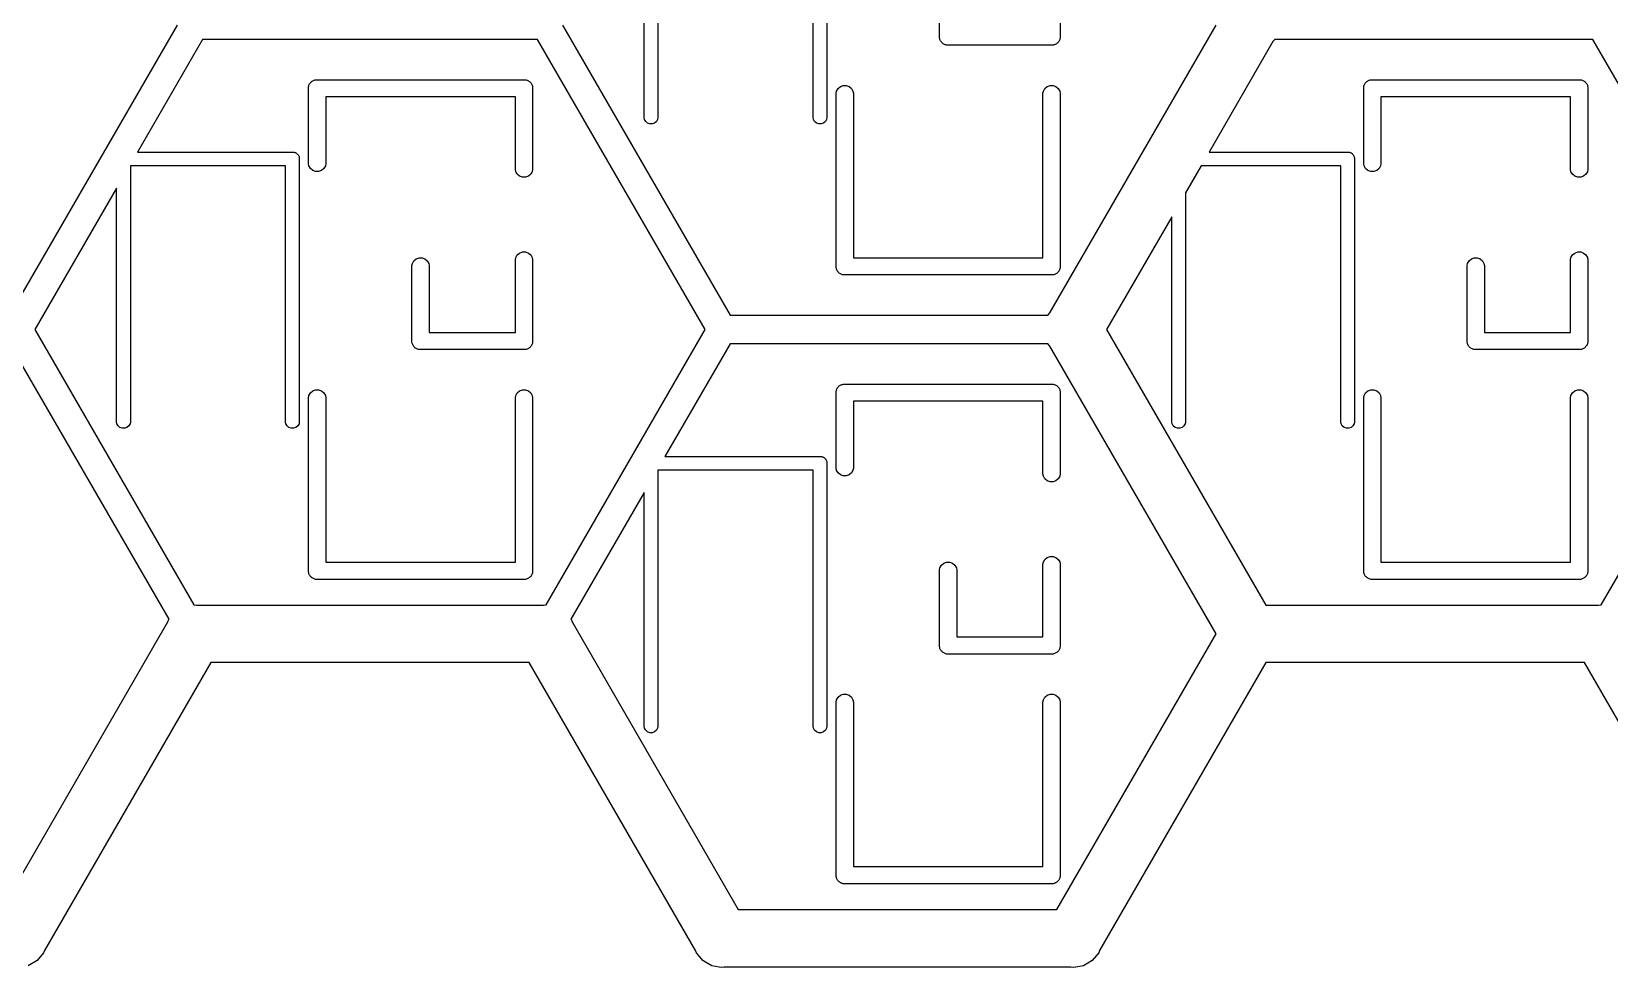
# Model space of a CAD drawing. Extents: x -0.7 to 56.4, y -0.3 to 45.3.
# Drawn here: x 27.16 to 40.88, y -0.25 to 7.89 of the extents above; entities that cross this region are included whole.
import ezdxf

# ---------------------------------------------------------------- set-up
doc = ezdxf.new("R2010")
doc.units = 0
doc.header["$MEASUREMENT"] = 0
doc.layers.add('BLACK', color=7, linetype='CONTINUOUS')

msp = doc.modelspace()

# ---------------------------------------------------------------- linework, layer by layer
at = {"layer": 'BLACK', "linetype": 'CONTINUOUS'}
for p, q in [((32.6045, 9.375), (32.6045, 7.14475)), ((33.9545, 7.14475), (33.9545, 9.375)), ((34.0745, 9.44025), (34.0745, 7.14475)), ((32.4845, 7.14475), (32.4845, 9.1809)), ((36.1045, 8.55656), (36.1045, 7.84344)), ((35.0545, 7.86322), (35.0545, 8.50655)), ((26.9674, 5.425), (28.4252, 7.95)), ((28.6418, 7.825), (28.076, 6.845)), ((31.5574, 7.825), (28.6418, 7.825)), ((33.0152, 5.3), (31.5574, 7.825)), ((31.7739, 7.95), (33.2317, 5.425)), ((35.0545, 7.83678), (35.0545, 7.86322)), ((35.0568, 7.83051), (35.0545, 7.83678)), ((35.058, 7.82395), (35.0568, 7.83051)), ((36.0139, 5.44394), (37.4608, 7.95)), ((36.1023, 7.83051), (36.1011, 7.82395)), ((36.1045, 7.83678), (36.1023, 7.83051)), ((36.1045, 7.84344), (36.1045, 7.84344)), ((36.1045, 7.84344), (36.1045, 7.83678)), ((37.97, 7.825), (37.9693, 7.82307)), ((40.7372, 7.825), (37.97, 7.825)), ((42.1951, 5.3), (40.7372, 7.825)), ((35.0613, 7.81819), (35.058, 7.82395)), ((35.0636, 7.81192), (35.0613, 7.81819)), ((35.0679, 7.80681), (35.0636, 7.81192)), ((35.0712, 7.80105), (35.0679, 7.80681)), ((35.0763, 7.79677), (35.0712, 7.80105)), ((35.0806, 7.79166), (35.0763, 7.79677)), ((35.0864, 7.78833), (35.0806, 7.79166)), ((35.0915, 7.78405), (35.0864, 7.78833)), ((35.0977, 7.78177), (35.0915, 7.78405)), ((35.1035, 7.77844), (35.0977, 7.78177)), ((35.1101, 7.77728), (35.1035, 7.77844)), ((35.1163, 7.775), (35.1101, 7.77728)), ((35.123, 7.775), (35.1163, 7.775)), ((36.0361, 7.775), (35.123, 7.775)), ((35.123, 7.775), (35.123, 7.775)), ((36.0428, 7.775), (36.0361, 7.775)), ((36.0361, 7.775), (36.0361, 7.775)), ((36.049, 7.77728), (36.0428, 7.775)), ((36.0556, 7.77844), (36.049, 7.77728)), ((36.0614, 7.78177), (36.0556, 7.77844)), ((36.0676, 7.78405), (36.0614, 7.78177)), ((36.0727, 7.78833), (36.0676, 7.78405)), ((36.0785, 7.79166), (36.0727, 7.78833)), ((36.0828, 7.79676), (36.0785, 7.79166)), ((36.0879, 7.80105), (36.0828, 7.79676)), ((36.0912, 7.80682), (36.0879, 7.80105)), ((36.0955, 7.81192), (36.0912, 7.80682)), ((36.0978, 7.81818), (36.0955, 7.81192)), ((36.1011, 7.82395), (36.0978, 7.81818)), ((37.955, 7.80607), (37.4002, 6.845)), ((37.9693, 7.82307), (37.955, 7.80607)), ((29.5646, 7.41322), (29.5669, 7.41949)), ((29.5646, 7.40656), (29.5646, 7.41322)), ((29.5669, 7.41949), (29.568, 7.42605)), ((29.568, 7.42605), (29.5714, 7.43181)), ((29.5714, 7.43181), (29.5737, 7.43808)), ((29.5737, 7.43808), (29.5779, 7.44318)), ((29.5779, 7.44318), (29.5813, 7.44895)), ((29.5813, 7.44895), (29.5864, 7.45323)), ((29.5864, 7.45323), (29.5907, 7.45834)), ((29.5907, 7.45834), (29.5964, 7.46167)), ((29.5964, 7.46167), (29.6015, 7.46595)), ((29.6015, 7.46595), (29.6078, 7.46823)), ((29.6078, 7.46823), (29.6136, 7.47156)), ((29.6136, 7.47156), (29.6201, 7.47272)), ((29.6201, 7.47272), (29.6264, 7.475)), ((29.6264, 7.475), (29.633, 7.475)), ((29.633, 7.475), (29.6331, 7.475)), ((29.6331, 7.475), (31.4462, 7.475)), ((31.4462, 7.475), (31.4528, 7.475)), ((31.4462, 7.475), (31.4462, 7.475)), ((31.4528, 7.475), (31.4591, 7.47272)), ((31.4591, 7.47272), (31.4657, 7.47156)), ((31.4657, 7.47156), (31.4714, 7.46823)), ((31.4714, 7.46823), (31.4777, 7.46595)), ((31.4777, 7.46595), (31.4828, 7.46167)), ((31.4828, 7.46167), (31.4886, 7.45834)), ((31.4886, 7.45834), (31.4928, 7.45323)), ((31.4928, 7.45323), (31.4979, 7.44895)), ((31.4979, 7.44895), (31.5013, 7.44318)), ((31.5013, 7.44318), (31.5056, 7.43808)), ((31.5056, 7.43808), (31.5078, 7.43182)), ((31.5078, 7.43182), (31.5112, 7.42605)), ((31.5112, 7.42605), (31.5123, 7.41948)), ((31.5123, 7.41948), (31.5146, 7.41322)), ((31.5146, 7.41322), (31.5146, 7.40656)), ((34.1712, 7.39895), (34.1915, 7.41595)), ((34.1915, 7.41595), (34.2163, 7.425)), ((34.2163, 7.425), (34.2428, 7.425)), ((34.2428, 7.425), (34.2676, 7.41595)), ((34.2676, 7.41595), (34.2879, 7.39895)), ((35.9712, 7.39895), (35.9915, 7.41595)), ((35.9915, 7.41595), (36.0163, 7.425)), ((36.0163, 7.425), (36.0428, 7.425)), ((36.0428, 7.425), (36.0676, 7.41595)), ((36.0676, 7.41595), (36.0879, 7.39895)), ((38.7445, 7.41322), (38.7468, 7.41949)), ((38.7445, 7.40656), (38.7445, 7.41322)), ((38.7468, 7.41949), (38.7479, 7.42605)), ((38.7479, 7.42605), (38.7512, 7.43181)), ((38.7512, 7.43181), (38.7535, 7.43808)), ((38.7535, 7.43808), (38.7578, 7.44318)), ((38.7578, 7.44318), (38.7611, 7.44895)), ((38.7611, 7.44895), (38.7662, 7.45323)), ((38.7662, 7.45323), (38.7705, 7.45834)), ((38.7705, 7.45834), (38.7763, 7.46167)), ((38.7763, 7.46167), (38.7814, 7.46595)), ((38.7814, 7.46595), (38.7877, 7.46823)), ((38.7877, 7.46823), (38.7934, 7.47156)), ((38.7934, 7.47156), (38.8, 7.47272)), ((38.8, 7.47272), (38.8063, 7.475)), ((38.8063, 7.475), (38.8129, 7.475)), ((38.8129, 7.475), (38.8129, 7.475)), ((38.8129, 7.475), (40.626, 7.475)), ((40.626, 7.475), (40.6327, 7.475)), ((40.626, 7.475), (40.626, 7.475)), ((40.6327, 7.475), (40.639, 7.47272)), ((40.639, 7.47272), (40.6455, 7.47156)), ((40.6455, 7.47156), (40.6513, 7.46823)), ((40.6513, 7.46823), (40.6576, 7.46595)), ((40.6576, 7.46595), (40.6627, 7.46167)), ((40.6627, 7.46167), (40.6684, 7.45834)), ((40.6684, 7.45834), (40.6727, 7.45323)), ((40.6727, 7.45323), (40.6778, 7.44895)), ((40.6778, 7.44895), (40.6811, 7.44318)), ((40.6811, 7.44318), (40.6854, 7.43808)), ((40.6854, 7.43808), (40.6877, 7.43182)), ((40.6877, 7.43182), (40.691, 7.42605)), ((40.691, 7.42605), (40.6922, 7.41948)), ((40.6922, 7.41948), (40.6945, 7.41322)), ((40.6945, 7.41322), (40.6945, 7.40656)), ((29.5646, 7.40655), (29.5646, 7.40656)), ((29.5646, 6.74344), (29.5646, 7.40655)), ((31.3646, 7.325), (29.7146, 7.325)), ((29.7146, 7.325), (29.7146, 6.74344)), ((31.3646, 6.69344), (31.3646, 7.325)), ((31.5146, 7.40656), (31.5146, 7.40656)), ((31.5146, 7.40656), (31.5146, 6.69344)), ((34.1545, 7.35656), (34.158, 7.37605)), ((34.1545, 5.84345), (34.1545, 7.35656)), ((34.158, 7.37605), (34.1712, 7.39895)), ((34.2879, 7.39895), (34.3011, 7.37605)), ((34.3011, 7.37605), (34.3045, 7.35656)), ((34.3045, 7.35656), (34.3045, 5.925)), ((35.9545, 7.35655), (35.958, 7.37605)), ((35.9545, 5.925), (35.9545, 7.35655)), ((35.958, 7.37605), (35.9712, 7.39895)), ((36.0879, 7.39895), (36.1011, 7.37605)), ((36.1011, 7.37605), (36.1045, 7.35656)), ((36.1045, 7.35656), (36.1045, 5.84344)), ((38.7445, 7.40655), (38.7445, 7.40656)), ((38.7445, 6.74344), (38.7445, 7.40655)), ((40.5445, 7.325), (38.8945, 7.325)), ((38.8945, 7.325), (38.8945, 6.74344)), ((40.5445, 6.69344), (40.5445, 7.325)), ((40.6945, 7.40656), (40.6945, 7.40656)), ((40.6945, 7.40656), (40.6945, 6.69344)), ((32.4873, 7.12916), (32.4845, 7.14475)), ((32.6045, 7.14475), (32.6018, 7.12916)), ((33.9573, 7.12916), (33.9545, 7.14475)), ((34.0745, 7.14475), (34.0718, 7.12916)), ((32.4979, 7.11084), (32.4873, 7.12916)), ((32.5141, 7.09724), (32.4979, 7.11084)), ((32.534, 7.09), (32.5141, 7.09724)), ((32.5551, 7.09), (32.534, 7.09)), ((32.575, 7.09724), (32.5551, 7.09)), ((32.5912, 7.11084), (32.575, 7.09724)), ((32.6018, 7.12916), (32.5912, 7.11084)), ((33.9679, 7.11084), (33.9573, 7.12916)), ((33.9841, 7.09724), (33.9679, 7.11084)), ((34.004, 7.09), (33.9841, 7.09724)), ((34.0251, 7.09), (34.004, 7.09)), ((34.045, 7.09724), (34.0251, 7.09)), ((34.0612, 7.11084), (34.045, 7.09724)), ((34.0718, 7.12916), (34.0612, 7.11084)), ((28.076, 6.845), (29.4299, 6.845)), ((29.4299, 6.845), (29.4299, 6.845)), ((29.4299, 6.845), (29.4352, 6.845)), ((29.4352, 6.845), (29.4402, 6.84318)), ((29.4402, 6.84318), (29.4454, 6.84225)), ((29.4454, 6.84225), (29.4501, 6.83959)), ((29.4501, 6.83959), (29.4551, 6.83776)), ((29.4551, 6.83776), (29.4592, 6.83433)), ((29.4592, 6.83433), (29.4638, 6.83167)), ((29.4638, 6.83167), (29.4672, 6.82759)), ((29.4672, 6.82759), (29.4713, 6.82416)), ((29.4713, 6.82416), (29.4739, 6.81955)), ((29.4739, 6.81955), (29.4774, 6.81546)), ((29.4774, 6.81546), (29.4792, 6.81045)), ((29.4792, 6.81045), (29.4819, 6.80584)), ((29.4819, 6.80584), (29.4828, 6.80059)), ((29.4828, 6.80059), (29.4846, 6.79558)), ((29.4846, 6.79558), (29.4846, 6.79025)), ((29.4846, 6.79025), (29.4846, 6.79025)), ((29.4846, 6.79025), (29.4846, 4.49475)), ((29.568, 6.72395), (29.5646, 6.74344)), ((29.7146, 6.74344), (29.7112, 6.72395)), ((37.4002, 6.845), (38.6097, 6.845)), ((38.6097, 6.845), (38.6097, 6.845)), ((38.6097, 6.845), (38.6151, 6.845)), ((38.6151, 6.845), (38.6201, 6.84318)), ((38.6201, 6.84318), (38.6253, 6.84225)), ((38.6253, 6.84225), (38.6299, 6.83959)), ((38.6299, 6.83959), (38.6349, 6.83776)), ((38.6349, 6.83776), (38.639, 6.83433)), ((38.639, 6.83433), (38.6436, 6.83167)), ((38.6436, 6.83167), (38.6471, 6.82759)), ((38.6471, 6.82759), (38.6511, 6.82416)), ((38.6511, 6.82416), (38.6538, 6.81955)), ((38.6538, 6.81955), (38.6572, 6.81546)), ((38.6572, 6.81546), (38.6591, 6.81045)), ((38.6591, 6.81045), (38.6617, 6.80584)), ((38.6617, 6.80584), (38.6627, 6.80059)), ((38.6627, 6.80059), (38.6645, 6.79558)), ((38.6645, 6.79558), (38.6645, 6.79025)), ((38.6645, 6.79025), (38.6645, 6.79025)), ((38.6645, 6.79025), (38.6645, 4.49475)), ((38.7479, 6.72395), (38.7445, 6.74344)), ((38.8945, 6.74344), (38.891, 6.72395)), ((29.3646, 6.725), (28.0146, 6.725)), ((28.0146, 6.725), (28.0146, 4.49475)), ((29.3646, 4.49475), (29.3646, 6.725)), ((29.5813, 6.70105), (29.568, 6.72395)), ((29.6015, 6.68405), (29.5813, 6.70105)), ((29.6264, 6.675), (29.6015, 6.68405)), ((29.6528, 6.675), (29.6264, 6.675)), ((29.6777, 6.68405), (29.6528, 6.675)), ((29.6979, 6.70105), (29.6777, 6.68405)), ((29.7112, 6.72395), (29.6979, 6.70105)), ((31.368, 6.67395), (31.3646, 6.69344)), ((31.3813, 6.65105), (31.368, 6.67395)), ((31.4015, 6.63405), (31.3813, 6.65105)), ((31.4264, 6.625), (31.4015, 6.63405)), ((31.4528, 6.625), (31.4264, 6.625)), ((31.4777, 6.63405), (31.4528, 6.625)), ((31.4979, 6.65105), (31.4777, 6.63405)), ((31.5112, 6.67395), (31.4979, 6.65105)), ((31.5146, 6.69344), (31.5112, 6.67395)), ((37.3309, 6.725), (37.1945, 6.48875)), ((38.5445, 6.725), (37.3309, 6.725)), ((38.5445, 4.49475), (38.5445, 6.725)), ((38.7611, 6.70105), (38.7479, 6.72395)), ((38.7814, 6.68405), (38.7611, 6.70105)), ((38.8063, 6.675), (38.7814, 6.68405)), ((38.8327, 6.675), (38.8063, 6.675)), ((38.8576, 6.68405), (38.8327, 6.675)), ((38.8778, 6.70105), (38.8576, 6.68405)), ((38.891, 6.72395), (38.8778, 6.70105)), ((40.5479, 6.67395), (40.5445, 6.69344)), ((40.5611, 6.65105), (40.5479, 6.67395)), ((40.5814, 6.63405), (40.5611, 6.65105)), ((40.6063, 6.625), (40.5814, 6.63405)), ((40.6327, 6.625), (40.6063, 6.625)), ((40.6576, 6.63405), (40.6327, 6.625)), ((40.6778, 6.65105), (40.6576, 6.63405)), ((40.691, 6.67395), (40.6778, 6.65105)), ((40.6945, 6.69344), (40.691, 6.67395)), ((27.8946, 6.5309), (27.1839, 5.3)), ((27.8946, 4.49475), (27.8946, 6.5309)), ((37.1945, 6.48875), (37.1945, 4.49475)), ((37.0745, 6.2809), (36.5082, 5.3)), ((37.0745, 4.49475), (37.0745, 6.2809)), ((30.4813, 5.89895), (30.5015, 5.91595)), ((30.5015, 5.91595), (30.5264, 5.925)), ((30.5264, 5.925), (30.5528, 5.925)), ((30.5528, 5.925), (30.5777, 5.91595)), ((30.5777, 5.91595), (30.5979, 5.89895)), ((31.3646, 5.90655), (31.368, 5.92605)), ((31.3646, 5.275), (31.3646, 5.90655)), ((31.368, 5.92605), (31.3813, 5.94895)), ((31.3813, 5.94895), (31.4015, 5.96595)), ((31.4015, 5.96595), (31.4264, 5.975)), ((31.4264, 5.975), (31.4528, 5.975)), ((31.4528, 5.975), (31.4777, 5.96595)), ((31.4777, 5.96595), (31.4979, 5.94895)), ((31.4979, 5.94895), (31.5112, 5.92605)), ((31.5112, 5.92605), (31.5146, 5.90656)), ((31.5146, 5.90656), (31.5146, 5.19344)), ((34.3045, 5.925), (35.9545, 5.925)), ((39.6611, 5.89895), (39.6814, 5.91595)), ((39.6814, 5.91595), (39.7063, 5.925)), ((39.7063, 5.925), (39.7327, 5.925)), ((39.7327, 5.925), (39.7576, 5.91595)), ((39.7576, 5.91595), (39.7778, 5.89895)), ((40.5445, 5.90655), (40.5479, 5.92605)), ((40.5445, 5.275), (40.5445, 5.90655)), ((40.5479, 5.92605), (40.5611, 5.94895)), ((40.5611, 5.94895), (40.5814, 5.96595)), ((40.5814, 5.96595), (40.6063, 5.975)), ((40.6063, 5.975), (40.6327, 5.975)), ((40.6327, 5.975), (40.6576, 5.96595)), ((40.6576, 5.96595), (40.6778, 5.94895)), ((40.6778, 5.94895), (40.691, 5.92605)), ((40.691, 5.92605), (40.6945, 5.90656)), ((40.6945, 5.90656), (40.6945, 5.19344)), ((30.4646, 5.85656), (30.468, 5.87605)), ((30.4646, 5.21322), (30.4646, 5.85656)), ((30.468, 5.87605), (30.4813, 5.89895)), ((30.5979, 5.89895), (30.6112, 5.87605)), ((30.6112, 5.87605), (30.6146, 5.85656)), ((30.6146, 5.85656), (30.6146, 5.275)), ((34.1545, 5.84344), (34.1545, 5.84345)), ((34.1545, 5.83678), (34.1545, 5.84344)), ((34.1568, 5.83051), (34.1545, 5.83678)), ((34.158, 5.82395), (34.1568, 5.83051)), ((34.1613, 5.81818), (34.158, 5.82395)), ((34.1636, 5.81192), (34.1613, 5.81818)), ((34.1679, 5.80682), (34.1636, 5.81192)), ((34.1712, 5.80105), (34.1679, 5.80682)), ((34.1763, 5.79676), (34.1712, 5.80105)), ((34.1806, 5.79166), (34.1763, 5.79676)), ((34.1864, 5.78833), (34.1806, 5.79166)), ((34.1915, 5.78405), (34.1864, 5.78833)), ((34.1977, 5.78177), (34.1915, 5.78405)), ((34.2035, 5.77844), (34.1977, 5.78177)), ((34.2101, 5.77728), (34.2035, 5.77844)), ((34.2163, 5.775), (34.2101, 5.77728)), ((34.223, 5.775), (34.2163, 5.775)), ((36.0361, 5.775), (34.223, 5.775)), ((34.223, 5.775), (34.223, 5.775)), ((36.0428, 5.775), (36.0361, 5.775)), ((36.0361, 5.775), (36.0361, 5.775)), ((36.049, 5.77728), (36.0428, 5.775)), ((36.0556, 5.77844), (36.049, 5.77728)), ((36.0614, 5.78177), (36.0556, 5.77844)), ((36.0676, 5.78405), (36.0614, 5.78177)), ((36.0727, 5.78833), (36.0676, 5.78405)), ((36.0785, 5.79166), (36.0727, 5.78833)), ((36.0828, 5.79676), (36.0785, 5.79166)), ((36.0879, 5.80105), (36.0828, 5.79676)), ((36.0912, 5.80682), (36.0879, 5.80105)), ((36.0955, 5.81192), (36.0912, 5.80682)), ((36.0978, 5.81818), (36.0955, 5.81192)), ((36.1011, 5.82395), (36.0978, 5.81818)), ((36.1023, 5.83052), (36.1011, 5.82395)), ((36.1045, 5.83678), (36.1023, 5.83052)), ((36.1045, 5.84344), (36.1045, 5.84344)), ((36.1045, 5.84344), (36.1045, 5.83678)), ((39.6445, 5.85656), (39.6479, 5.87605)), ((39.6445, 5.21322), (39.6445, 5.85656)), ((39.6479, 5.87605), (39.6611, 5.89895)), ((39.7778, 5.89895), (39.791, 5.87605)), ((39.791, 5.87605), (39.7945, 5.85656)), ((39.7945, 5.85656), (39.7945, 5.275)), ((33.2317, 5.425), (35.9989, 5.425)), ((35.9989, 5.425), (35.9996, 5.42693)), ((35.9996, 5.42693), (36.0139, 5.44394)), ((27.1839, 5.3), (28.5676, 2.9035)), ((30.6146, 5.275), (31.3646, 5.275)), ((31.6316, 2.9035), (33.0152, 5.3)), ((36.5082, 5.3), (37.8938, 2.9)), ((39.7945, 5.275), (40.5445, 5.275)), ((40.8114, 2.9035), (42.1951, 5.3)), ((28.3511, 2.7785), (26.9674, 5.175)), ((30.4646, 5.18678), (30.4646, 5.21322)), ((30.4669, 5.18051), (30.4646, 5.18678)), ((30.468, 5.17395), (30.4669, 5.18051)), ((30.4714, 5.16819), (30.468, 5.17395)), ((30.4737, 5.16192), (30.4714, 5.16819)), ((30.4779, 5.15681), (30.4737, 5.16192)), ((30.4813, 5.15105), (30.4779, 5.15681)), ((30.4864, 5.14677), (30.4813, 5.15105)), ((30.4907, 5.14166), (30.4864, 5.14677)), ((30.4964, 5.13833), (30.4907, 5.14166)), ((30.5015, 5.13405), (30.4964, 5.13833)), ((30.5078, 5.13177), (30.5015, 5.13405)), ((30.5136, 5.12844), (30.5078, 5.13177)), ((30.5201, 5.12728), (30.5136, 5.12844)), ((30.5264, 5.125), (30.5201, 5.12728)), ((30.533, 5.125), (30.5264, 5.125)), ((30.5331, 5.125), (30.533, 5.125)), ((31.4462, 5.125), (30.5331, 5.125)), ((31.4528, 5.125), (31.4462, 5.125)), ((31.4462, 5.125), (31.4462, 5.125)), ((31.4591, 5.12728), (31.4528, 5.125)), ((31.4657, 5.12844), (31.4591, 5.12728)), ((31.4714, 5.13177), (31.4657, 5.12844)), ((31.4777, 5.13405), (31.4714, 5.13177)), ((31.4828, 5.13833), (31.4777, 5.13405)), ((31.4886, 5.14166), (31.4828, 5.13833)), ((31.4928, 5.14676), (31.4886, 5.14166)), ((31.4979, 5.15105), (31.4928, 5.14676)), ((31.5013, 5.15682), (31.4979, 5.15105)), ((31.5056, 5.16192), (31.5013, 5.15682)), ((31.5078, 5.16818), (31.5056, 5.16192)), ((31.5112, 5.17395), (31.5078, 5.16818)), ((31.5123, 5.18051), (31.5112, 5.17395)), ((31.5146, 5.18678), (31.5123, 5.18051)), ((31.5146, 5.19344), (31.5146, 5.19344)), ((31.5146, 5.19344), (31.5146, 5.18678)), ((33.2317, 5.175), (32.6659, 4.195)), ((35.9989, 5.175), (33.2317, 5.175)), ((35.9996, 5.17307), (35.9989, 5.175)), ((36.0139, 5.15606), (35.9996, 5.17307)), ((37.4608, 2.65), (36.0139, 5.15606)), ((39.6445, 5.18678), (39.6445, 5.21322)), ((39.6468, 5.18051), (39.6445, 5.18678)), ((39.6479, 5.17395), (39.6468, 5.18051)), ((39.6512, 5.16819), (39.6479, 5.17395)), ((39.6535, 5.16192), (39.6512, 5.16819)), ((39.6578, 5.15681), (39.6535, 5.16192)), ((39.6611, 5.15105), (39.6578, 5.15681)), ((39.6662, 5.14677), (39.6611, 5.15105)), ((39.6705, 5.14166), (39.6662, 5.14677)), ((39.6763, 5.13833), (39.6705, 5.14166)), ((39.6814, 5.13405), (39.6763, 5.13833)), ((39.6877, 5.13177), (39.6814, 5.13405)), ((39.6934, 5.12844), (39.6877, 5.13177)), ((39.7, 5.12728), (39.6934, 5.12844)), ((39.7063, 5.125), (39.7, 5.12728)), ((39.7129, 5.125), (39.7063, 5.125)), ((40.626, 5.125), (39.7129, 5.125)), ((39.7129, 5.125), (39.7129, 5.125)), ((40.6327, 5.125), (40.626, 5.125)), ((40.626, 5.125), (40.626, 5.125)), ((40.639, 5.12728), (40.6327, 5.125)), ((40.6455, 5.12844), (40.639, 5.12728)), ((40.6513, 5.13177), (40.6455, 5.12844)), ((40.6576, 5.13405), (40.6513, 5.13177)), ((40.6627, 5.13833), (40.6576, 5.13405)), ((40.6684, 5.14166), (40.6627, 5.13833)), ((40.6727, 5.14676), (40.6684, 5.14166)), ((40.6778, 5.15105), (40.6727, 5.14676)), ((40.6811, 5.15682), (40.6778, 5.15105)), ((40.6854, 5.16192), (40.6811, 5.15682)), ((40.6877, 5.16818), (40.6854, 5.16192)), ((40.691, 5.17395), (40.6877, 5.16818)), ((40.6922, 5.18051), (40.691, 5.17395)), ((40.6945, 5.18678), (40.6922, 5.18051)), ((40.6945, 5.19344), (40.6945, 5.19344)), ((40.6945, 5.19344), (40.6945, 5.18678)), ((34.1763, 4.80323), (34.1806, 4.80834)), ((34.1806, 4.80834), (34.1864, 4.81167)), ((34.1864, 4.81167), (34.1915, 4.81595)), ((34.1915, 4.81595), (34.1977, 4.81823)), ((34.1977, 4.81823), (34.2035, 4.82156)), ((34.2035, 4.82156), (34.2101, 4.82272)), ((34.2101, 4.82272), (34.2163, 4.825)), ((34.2163, 4.825), (34.223, 4.825)), ((34.223, 4.825), (34.223, 4.825)), ((34.223, 4.825), (36.0361, 4.825)), ((36.0361, 4.825), (36.0428, 4.825)), ((36.0361, 4.825), (36.0361, 4.825)), ((36.0428, 4.825), (36.049, 4.82272)), ((36.049, 4.82272), (36.0556, 4.82156)), ((36.0556, 4.82156), (36.0614, 4.81823)), ((36.0614, 4.81823), (36.0676, 4.81595)), ((36.0676, 4.81595), (36.0727, 4.81167)), ((36.0727, 4.81167), (36.0785, 4.80834)), ((36.0785, 4.80834), (36.0828, 4.80323)), ((29.5646, 4.70656), (29.568, 4.72605)), ((29.5646, 3.19345), (29.5646, 4.70656)), ((29.568, 4.72605), (29.5813, 4.74895)), ((29.5813, 4.74895), (29.6015, 4.76595)), ((29.6015, 4.76595), (29.6264, 4.775)), ((29.6264, 4.775), (29.6528, 4.775)), ((29.6528, 4.775), (29.6777, 4.76595)), ((29.6777, 4.76595), (29.6979, 4.74895)), ((29.6979, 4.74895), (29.7112, 4.72605)), ((29.7112, 4.72605), (29.7146, 4.70656)), ((29.7146, 4.70656), (29.7146, 3.275)), ((31.3646, 4.70656), (31.368, 4.72605)), ((31.3646, 3.275), (31.3646, 4.70656)), ((31.368, 4.72605), (31.3813, 4.74895)), ((31.3813, 4.74895), (31.4015, 4.76595)), ((31.4015, 4.76595), (31.4264, 4.775)), ((31.4264, 4.775), (31.4528, 4.775)), ((31.4528, 4.775), (31.4777, 4.76595)), ((31.4777, 4.76595), (31.4979, 4.74895)), ((31.4979, 4.74895), (31.5112, 4.72605)), ((31.5112, 4.72605), (31.5146, 4.70656)), ((31.5146, 4.70656), (31.5146, 3.19344)), ((34.1545, 4.76322), (34.1568, 4.76949)), ((34.1545, 4.75656), (34.1545, 4.76322)), ((34.1545, 4.75655), (34.1545, 4.75656)), ((34.1545, 4.09344), (34.1545, 4.75655)), ((34.1568, 4.76949), (34.158, 4.77605)), ((34.158, 4.77605), (34.1613, 4.78181)), ((34.1613, 4.78181), (34.1636, 4.78808)), ((34.1636, 4.78808), (34.1679, 4.79318)), ((34.1679, 4.79318), (34.1712, 4.79895)), ((34.1712, 4.79895), (34.1763, 4.80323)), ((35.9545, 4.675), (34.3045, 4.675)), ((34.3045, 4.675), (34.3045, 4.09344)), ((35.9545, 4.04344), (35.9545, 4.675)), ((36.0828, 4.80323), (36.0879, 4.79895)), ((36.0879, 4.79895), (36.0912, 4.79318)), ((36.0912, 4.79318), (36.0955, 4.78808)), ((36.0955, 4.78808), (36.0978, 4.78182)), ((36.0978, 4.78182), (36.1011, 4.77605)), ((36.1011, 4.77605), (36.1023, 4.76948)), ((36.1023, 4.76948), (36.1045, 4.76322)), ((36.1045, 4.76322), (36.1045, 4.75656)), ((36.1045, 4.75656), (36.1045, 4.75656)), ((36.1045, 4.75656), (36.1045, 4.04344)), ((38.7445, 4.70656), (38.7479, 4.72605)), ((38.7445, 3.19345), (38.7445, 4.70656)), ((38.7479, 4.72605), (38.7611, 4.74895)), ((38.7611, 4.74895), (38.7814, 4.76595)), ((38.7814, 4.76595), (38.8063, 4.775)), ((38.8063, 4.775), (38.8327, 4.775)), ((38.8327, 4.775), (38.8576, 4.76595)), ((38.8576, 4.76595), (38.8778, 4.74895)), ((38.8778, 4.74895), (38.891, 4.72605)), ((38.891, 4.72605), (38.8945, 4.70656)), ((38.8945, 4.70656), (38.8945, 3.275)), ((40.5445, 4.70656), (40.5479, 4.72605)), ((40.5445, 3.275), (40.5445, 4.70656)), ((40.5479, 4.72605), (40.5611, 4.74895)), ((40.5611, 4.74895), (40.5814, 4.76595)), ((40.5814, 4.76595), (40.6063, 4.775)), ((40.6063, 4.775), (40.6327, 4.775)), ((40.6327, 4.775), (40.6576, 4.76595)), ((40.6576, 4.76595), (40.6778, 4.74895)), ((40.6778, 4.74895), (40.691, 4.72605)), ((40.691, 4.72605), (40.6945, 4.70656)), ((40.6945, 4.70656), (40.6945, 3.19344)), ((27.8974, 4.47916), (27.8946, 4.49475)), ((27.9079, 4.46084), (27.8974, 4.47916)), ((27.9241, 4.44724), (27.9079, 4.46084)), ((27.944, 4.44), (27.9241, 4.44724)), ((27.9652, 4.44), (27.944, 4.44)), ((27.9851, 4.44724), (27.9652, 4.44)), ((28.0013, 4.46084), (27.9851, 4.44724)), ((28.0119, 4.47916), (28.0013, 4.46084)), ((28.0146, 4.49475), (28.0119, 4.47916)), ((29.3674, 4.47916), (29.3646, 4.49475)), ((29.3779, 4.46084), (29.3674, 4.47916)), ((29.3941, 4.44724), (29.3779, 4.46084)), ((29.414, 4.44), (29.3941, 4.44724)), ((29.4352, 4.44), (29.414, 4.44)), ((29.4551, 4.44724), (29.4352, 4.44)), ((29.4713, 4.46084), (29.4551, 4.44724)), ((29.4819, 4.47916), (29.4713, 4.46084)), ((29.4846, 4.49475), (29.4819, 4.47916)), ((37.0772, 4.47916), (37.0745, 4.49475)), ((37.0878, 4.46084), (37.0772, 4.47916)), ((37.104, 4.44724), (37.0878, 4.46084)), ((37.1239, 4.44), (37.104, 4.44724)), ((37.1451, 4.44), (37.1239, 4.44)), ((37.1649, 4.44724), (37.1451, 4.44)), ((37.1811, 4.46084), (37.1649, 4.44724)), ((37.1917, 4.47916), (37.1811, 4.46084)), ((37.1945, 4.49475), (37.1917, 4.47916)), ((38.5472, 4.47916), (38.5445, 4.49475)), ((38.5578, 4.46084), (38.5472, 4.47916)), ((38.574, 4.44724), (38.5578, 4.46084)), ((38.5939, 4.44), (38.574, 4.44724)), ((38.6151, 4.44), (38.5939, 4.44)), ((38.6349, 4.44724), (38.6151, 4.44)), ((38.6511, 4.46084), (38.6349, 4.44724)), ((38.6617, 4.47916), (38.6511, 4.46084)), ((38.6645, 4.49475), (38.6617, 4.47916)), ((32.6659, 4.195), (34.0198, 4.195)), ((34.0198, 4.195), (34.0198, 4.195)), ((34.0198, 4.195), (34.0251, 4.195)), ((34.0251, 4.195), (34.0301, 4.19318)), ((34.0301, 4.19318), (34.0354, 4.19225)), ((34.0354, 4.19225), (34.04, 4.18959)), ((34.04, 4.18959), (34.045, 4.18776)), ((34.045, 4.18776), (34.0491, 4.18433)), ((34.0491, 4.18433), (34.0537, 4.18167)), ((34.0537, 4.18167), (34.0571, 4.17759)), ((34.0571, 4.17759), (34.0612, 4.17416)), ((34.0612, 4.17416), (34.0639, 4.16955)), ((34.0639, 4.16955), (34.0673, 4.16546)), ((34.0673, 4.16546), (34.0691, 4.16045)), ((34.0691, 4.16045), (34.0718, 4.15584)), ((34.0718, 4.15584), (34.0727, 4.15059)), ((34.0727, 4.15059), (34.0745, 4.14558)), ((34.0745, 4.14558), (34.0745, 4.14025)), ((34.0745, 4.14025), (34.0745, 4.14025)), ((34.0745, 4.14025), (34.0745, 1.84475)), ((33.9545, 4.075), (32.6045, 4.075)), ((32.6045, 4.075), (32.6045, 1.84475)), ((33.9545, 1.84475), (33.9545, 4.075)), ((34.158, 4.07395), (34.1545, 4.09344)), ((34.1712, 4.05105), (34.158, 4.07395)), ((34.1915, 4.03405), (34.1712, 4.05105)), ((34.2163, 4.025), (34.1915, 4.03405)), ((34.2428, 4.025), (34.2163, 4.025)), ((34.2676, 4.03405), (34.2428, 4.025)), ((34.2879, 4.05105), (34.2676, 4.03405)), ((34.3011, 4.07395), (34.2879, 4.05105)), ((34.3045, 4.09344), (34.3011, 4.07395)), ((35.958, 4.02395), (35.9545, 4.04344)), ((35.9712, 4.00105), (35.958, 4.02395)), ((35.9915, 3.98405), (35.9712, 4.00105)), ((36.0163, 3.975), (35.9915, 3.98405)), ((36.0676, 3.98405), (36.0428, 3.975)), ((36.0879, 4.00105), (36.0676, 3.98405)), ((36.1011, 4.02395), (36.0879, 4.00105)), ((36.1045, 4.04344), (36.1011, 4.02395)), ((32.4845, 3.8809), (31.8481, 2.7785)), ((32.4845, 1.84475), (32.4845, 3.8809)), ((36.0428, 3.975), (36.0163, 3.975)), ((35.958, 3.27605), (35.9712, 3.29895)), ((35.9712, 3.29895), (35.9915, 3.31595)), ((35.9915, 3.31595), (36.0163, 3.325)), ((36.0163, 3.325), (36.0428, 3.325)), ((36.0428, 3.325), (36.0676, 3.31595)), ((36.0676, 3.31595), (36.0879, 3.29895)), ((36.0879, 3.29895), (36.1011, 3.27605)), ((29.5646, 3.19344), (29.5646, 3.19345)), ((29.5646, 3.18678), (29.5646, 3.19344)), ((29.5669, 3.18051), (29.5646, 3.18678)), ((29.568, 3.17395), (29.5669, 3.18051)), ((29.5714, 3.16819), (29.568, 3.17395)), ((29.5737, 3.16192), (29.5714, 3.16819)), ((29.5779, 3.15682), (29.5737, 3.16192)), ((29.7146, 3.275), (31.3646, 3.275)), ((31.5056, 3.16192), (31.5013, 3.15682)), ((31.5078, 3.16818), (31.5056, 3.16192)), ((31.5112, 3.17395), (31.5078, 3.16818)), ((31.5123, 3.18052), (31.5112, 3.17395)), ((31.5146, 3.18678), (31.5123, 3.18052)), ((31.5146, 3.19344), (31.5146, 3.19344)), ((31.5146, 3.19344), (31.5146, 3.18678)), ((35.0545, 3.20655), (35.058, 3.22605)), ((35.0545, 2.56322), (35.0545, 3.20655)), ((35.058, 3.22605), (35.0712, 3.24895)), ((35.0712, 3.24895), (35.0915, 3.26595)), ((35.0915, 3.26595), (35.1163, 3.275)), ((35.1163, 3.275), (35.1428, 3.275)), ((35.1428, 3.275), (35.1676, 3.26595)), ((35.1676, 3.26595), (35.1879, 3.24895)), ((35.1879, 3.24895), (35.2011, 3.22605)), ((35.2011, 3.22605), (35.2045, 3.20656)), ((35.2045, 3.20656), (35.2045, 2.625)), ((35.9545, 3.25655), (35.958, 3.27605)), ((35.9545, 2.625), (35.9545, 3.25655)), ((36.1011, 3.27605), (36.1045, 3.25656)), ((36.1045, 3.25656), (36.1045, 2.54344)), ((38.7445, 3.19344), (38.7445, 3.19345)), ((38.7445, 3.18678), (38.7445, 3.19344)), ((38.7468, 3.18051), (38.7445, 3.18678)), ((38.7479, 3.17395), (38.7468, 3.18051)), ((38.7512, 3.16819), (38.7479, 3.17395)), ((38.7535, 3.16192), (38.7512, 3.16819)), ((38.7578, 3.15682), (38.7535, 3.16192)), ((38.8945, 3.275), (40.5445, 3.275)), ((40.6854, 3.16192), (40.6811, 3.15682)), ((40.6877, 3.16818), (40.6854, 3.16192)), ((40.691, 3.17395), (40.6877, 3.16818)), ((40.6922, 3.18052), (40.691, 3.17395)), ((40.6945, 3.18678), (40.6922, 3.18052)), ((40.6945, 3.19344), (40.6945, 3.19344)), ((40.6945, 3.19344), (40.6945, 3.18678)), ((29.5813, 3.15105), (29.5779, 3.15682)), ((29.5864, 3.14677), (29.5813, 3.15105)), ((29.5907, 3.14166), (29.5864, 3.14677)), ((29.5964, 3.13833), (29.5907, 3.14166)), ((29.6015, 3.13405), (29.5964, 3.13833)), ((29.6078, 3.13177), (29.6015, 3.13405)), ((29.6136, 3.12844), (29.6078, 3.13177)), ((29.6201, 3.12728), (29.6136, 3.12844)), ((29.6264, 3.125), (29.6201, 3.12728)), ((29.633, 3.125), (29.6264, 3.125)), ((29.6331, 3.125), (29.633, 3.125)), ((31.4462, 3.125), (29.6331, 3.125)), ((31.4528, 3.125), (31.4462, 3.125)), ((31.4462, 3.125), (31.4462, 3.125)), ((31.4591, 3.12728), (31.4528, 3.125)), ((31.4657, 3.12844), (31.4591, 3.12728)), ((31.4714, 3.13177), (31.4657, 3.12844)), ((31.4777, 3.13405), (31.4714, 3.13177)), ((31.4828, 3.13833), (31.4777, 3.13405)), ((31.4886, 3.14166), (31.4828, 3.13833)), ((31.4928, 3.14677), (31.4886, 3.14166)), ((31.4979, 3.15105), (31.4928, 3.14677)), ((31.5013, 3.15682), (31.4979, 3.15105)), ((38.7611, 3.15105), (38.7578, 3.15682)), ((38.7662, 3.14677), (38.7611, 3.15105)), ((38.7705, 3.14166), (38.7662, 3.14677)), ((38.7763, 3.13833), (38.7705, 3.14166)), ((38.7814, 3.13405), (38.7763, 3.13833)), ((38.7877, 3.13177), (38.7814, 3.13405)), ((38.7934, 3.12844), (38.7877, 3.13177)), ((38.8, 3.12728), (38.7934, 3.12844)), ((38.8063, 3.125), (38.8, 3.12728)), ((38.8129, 3.125), (38.8063, 3.125)), ((40.626, 3.125), (38.8129, 3.125)), ((38.8129, 3.125), (38.8129, 3.125)), ((40.6327, 3.125), (40.626, 3.125)), ((40.626, 3.125), (40.626, 3.125)), ((40.639, 3.12728), (40.6327, 3.125)), ((40.6455, 3.12844), (40.639, 3.12728)), ((40.6513, 3.13177), (40.6455, 3.12844)), ((40.6576, 3.13405), (40.6513, 3.13177)), ((40.6627, 3.13833), (40.6576, 3.13405)), ((40.6684, 3.14166), (40.6627, 3.13833)), ((40.6727, 3.14677), (40.6684, 3.14166)), ((40.6778, 3.15105), (40.6727, 3.14677)), ((40.6811, 3.15682), (40.6778, 3.15105)), ((28.5676, 2.9035), (28.5696, 2.90386)), ((28.5696, 2.90386), (28.5914, 2.9)), ((28.5914, 2.9), (31.6077, 2.9)), ((31.6077, 2.9), (31.6295, 2.90386)), ((31.6295, 2.90386), (31.6316, 2.9035)), ((37.8938, 2.9), (40.7875, 2.9)), ((40.7875, 2.9), (40.8094, 2.90386)), ((40.8094, 2.90386), (40.8114, 2.9035)), ((26.8953, 0.25), (28.3421, 2.75606)), ((28.3421, 2.75606), (28.3497, 2.77693)), ((28.3497, 2.77693), (28.3511, 2.7785)), ((31.8481, 2.7785), (31.8494, 2.77693)), ((31.8494, 2.77693), (31.857, 2.75605)), ((31.857, 2.75605), (33.3039, 0.25)), ((35.2045, 2.625), (35.9545, 2.625)), ((36.0751, 0.25), (37.4608, 2.65)), ((35.0545, 2.53678), (35.0545, 2.56322)), ((35.0568, 2.53051), (35.0545, 2.53678)), ((35.058, 2.52395), (35.0568, 2.53051)), ((35.0613, 2.51819), (35.058, 2.52395)), ((35.0636, 2.51192), (35.0613, 2.51819)), ((35.0679, 2.50681), (35.0636, 2.51192)), ((35.0712, 2.50105), (35.0679, 2.50681)), ((35.0763, 2.49677), (35.0712, 2.50105)), ((35.0806, 2.49166), (35.0763, 2.49677)), ((35.0864, 2.48833), (35.0806, 2.49166)), ((35.0915, 2.48405), (35.0864, 2.48833)), ((35.0977, 2.48177), (35.0915, 2.48405)), ((35.1035, 2.47844), (35.0977, 2.48177)), ((35.1101, 2.47728), (35.1035, 2.47844)), ((35.1163, 2.475), (35.1101, 2.47728)), ((35.123, 2.475), (35.1163, 2.475)), ((36.0361, 2.475), (35.123, 2.475)), ((35.123, 2.475), (35.123, 2.475)), ((36.0428, 2.475), (36.0361, 2.475)), ((36.0361, 2.475), (36.0361, 2.475)), ((36.049, 2.47728), (36.0428, 2.475)), ((36.0556, 2.47844), (36.049, 2.47728)), ((36.0614, 2.48177), (36.0556, 2.47844)), ((36.0676, 2.48405), (36.0614, 2.48177)), ((36.0727, 2.48833), (36.0676, 2.48405)), ((36.0785, 2.49166), (36.0727, 2.48833)), ((36.0828, 2.49676), (36.0785, 2.49166)), ((36.0879, 2.50105), (36.0828, 2.49676)), ((36.0912, 2.50682), (36.0879, 2.50105)), ((36.0955, 2.51192), (36.0912, 2.50682)), ((36.0978, 2.51818), (36.0955, 2.51192)), ((36.1011, 2.52395), (36.0978, 2.51818)), ((36.1023, 2.53051), (36.1011, 2.52395)), ((36.1045, 2.53678), (36.1023, 2.53051)), ((36.1045, 2.54344), (36.1045, 2.54344)), ((36.1045, 2.54344), (36.1045, 2.53678)), ((28.7139, 2.4), (27.267, -0.10606)), ((31.4852, 2.4), (28.7139, 2.4)), ((32.9321, -0.10606), (31.4852, 2.4)), ((37.8938, 2.4), (36.4469, -0.10606)), ((40.6651, 2.4), (37.8938, 2.4)), ((42.1119, -0.10606), (40.6651, 2.4)), ((34.1545, 2.05656), (34.158, 2.07605)), ((34.158, 2.07605), (34.1712, 2.09895)), ((34.1712, 2.09895), (34.1915, 2.11595)), ((34.1915, 2.11595), (34.2163, 2.125)), ((34.2163, 2.125), (34.2428, 2.125)), ((34.2428, 2.125), (34.2676, 2.11595)), ((34.2676, 2.11595), (34.2879, 2.09895)), ((34.2879, 2.09895), (34.3011, 2.07605)), ((34.3011, 2.07605), (34.3045, 2.05656)), ((35.9545, 2.05655), (35.958, 2.07605)), ((35.958, 2.07605), (35.9712, 2.09895)), ((35.9712, 2.09895), (35.9915, 2.11595)), ((35.9915, 2.11595), (36.0163, 2.125)), ((36.0163, 2.125), (36.0428, 2.125)), ((36.0428, 2.125), (36.0676, 2.11595)), ((36.0676, 2.11595), (36.0879, 2.09895)), ((36.0879, 2.09895), (36.1011, 2.07605)), ((36.1011, 2.07605), (36.1045, 2.05656)), ((34.1545, 0.54344), (34.1545, 2.05656)), ((34.3045, 2.05656), (34.3045, 0.625)), ((35.9545, 0.625), (35.9545, 2.05655)), ((36.1045, 2.05656), (36.1045, 0.54344)), ((32.4873, 1.82916), (32.4845, 1.84475)), ((32.4979, 1.81084), (32.4873, 1.82916)), ((32.5141, 1.79724), (32.4979, 1.81084)), ((32.534, 1.79), (32.5141, 1.79724)), ((32.5551, 1.79), (32.534, 1.79)), ((32.575, 1.79724), (32.5551, 1.79)), ((32.5912, 1.81084), (32.575, 1.79724)), ((32.6018, 1.82916), (32.5912, 1.81084)), ((32.6045, 1.84475), (32.6018, 1.82916)), ((33.9573, 1.82916), (33.9545, 1.84475)), ((33.9679, 1.81084), (33.9573, 1.82916)), ((33.9841, 1.79724), (33.9679, 1.81084)), ((34.004, 1.79), (33.9841, 1.79724)), ((34.0251, 1.79), (34.004, 1.79)), ((34.045, 1.79724), (34.0251, 1.79)), ((34.0612, 1.81084), (34.045, 1.79724)), ((34.0718, 1.82916), (34.0612, 1.81084)), ((34.0745, 1.84475), (34.0718, 1.82916)), ((34.3045, 0.625), (35.9545, 0.625)), ((34.1545, 0.53678), (34.1545, 0.54344)), ((34.1545, 0.54344), (34.1545, 0.54344)), ((34.1568, 0.53051), (34.1545, 0.53678)), ((34.158, 0.52395), (34.1568, 0.53051)), ((34.1613, 0.51819), (34.158, 0.52395)), ((34.1636, 0.51192), (34.1613, 0.51819)), ((34.1679, 0.50682), (34.1636, 0.51192)), ((34.1712, 0.50105), (34.1679, 0.50682)), ((34.1763, 0.49677), (34.1712, 0.50105)), ((34.1806, 0.49166), (34.1763, 0.49677)), ((34.1864, 0.48833), (34.1806, 0.49166)), ((34.1915, 0.48405), (34.1864, 0.48833)), ((34.1977, 0.48177), (34.1915, 0.48405)), ((34.2035, 0.47844), (34.1977, 0.48177)), ((34.2101, 0.47728), (34.2035, 0.47844)), ((34.2163, 0.475), (34.2101, 0.47728)), ((34.223, 0.475), (34.2163, 0.475)), ((36.0361, 0.475), (34.223, 0.475)), ((34.223, 0.475), (34.223, 0.475)), ((36.0428, 0.475), (36.0361, 0.475)), ((36.0361, 0.475), (36.0361, 0.475)), ((36.049, 0.47728), (36.0428, 0.475)), ((36.0556, 0.47844), (36.049, 0.47728)), ((36.0614, 0.48177), (36.0556, 0.47844)), ((36.0676, 0.48405), (36.0614, 0.48177)), ((36.0727, 0.48833), (36.0676, 0.48405)), ((36.0785, 0.49166), (36.0727, 0.48833)), ((36.0828, 0.49677), (36.0785, 0.49166)), ((36.0879, 0.50105), (36.0828, 0.49677)), ((36.0912, 0.50682), (36.0879, 0.50105)), ((36.0955, 0.51192), (36.0912, 0.50682)), ((36.0978, 0.51818), (36.0955, 0.51192)), ((36.1011, 0.52395), (36.0978, 0.51818)), ((36.1023, 0.53051), (36.1011, 0.52395)), ((36.1045, 0.53678), (36.1023, 0.53051)), ((36.1045, 0.54344), (36.1045, 0.54344)), ((36.1045, 0.54344), (36.1045, 0.53678)), ((33.3039, 0.25), (36.0751, 0.25)), ((27.2595, -0.12693), (27.2028, -0.19446)), ((27.267, -0.10606), (27.2595, -0.12693)), ((32.9397, -0.12693), (32.9321, -0.10606)), ((32.9539, -0.14394), (32.9397, -0.12693)), ((36.4393, -0.12693), (36.3827, -0.19446)), ((36.4469, -0.10606), (36.4393, -0.12693)), ((27.2028, -0.19446), (27.1264, -0.23855)), ((32.9963, -0.19446), (32.9539, -0.14394)), ((32.9539, -0.14394), (32.9539, -0.14394)), ((33.0184, -0.20719), (32.9963, -0.19446)), ((33.0727, -0.23855), (33.0184, -0.20719)), ((33.1377, -0.25), (33.0727, -0.23855)), ((33.1595, -0.25385), (33.1377, -0.25)), ((33.1377, -0.25), (33.1377, -0.25)), ((33.1814, -0.25), (33.1595, -0.25385)), ((36.1976, -0.25), (33.1814, -0.25)), ((36.2195, -0.25386), (36.1976, -0.25)), ((36.2413, -0.25), (36.2195, -0.25386)), ((36.3063, -0.23855), (36.2413, -0.25)), ((36.2413, -0.25), (36.2413, -0.25)), ((36.3827, -0.19446), (36.3063, -0.23855))]:
    msp.add_line(p, q, dxfattribs=at)

doc.saveas('drawing.dxf')
